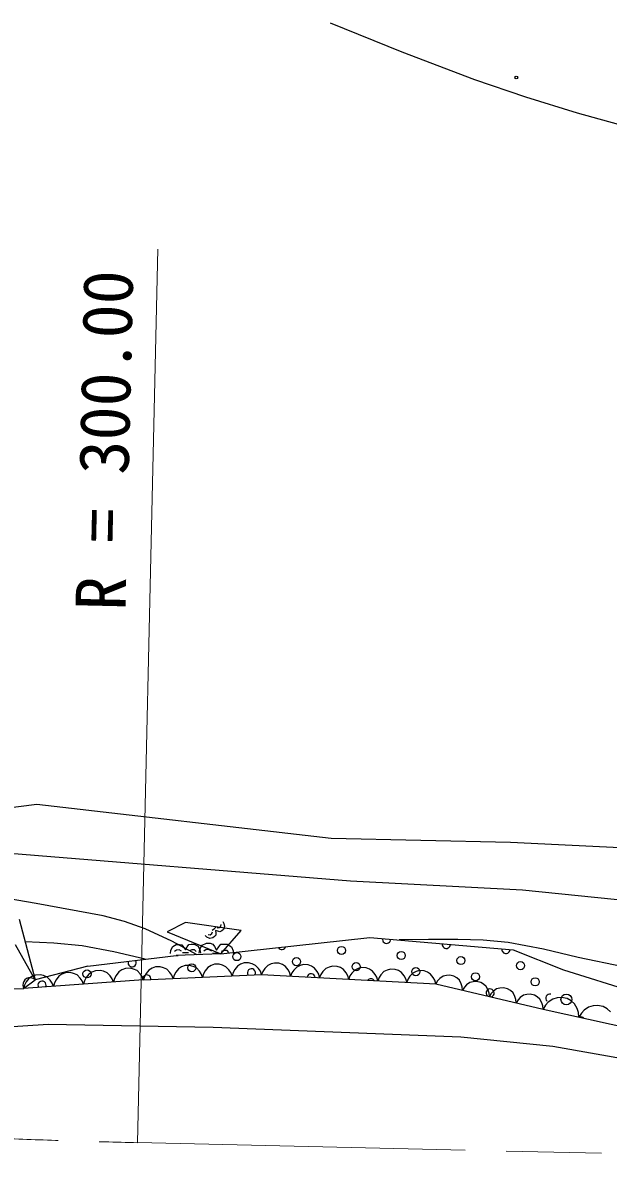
# Model space of a CAD drawing. Units: millimetres, scale not verified. Extents: x 40000 to 680000, y 20000 to 380000.
# Drawn here: x 197725 to 219162, y 260088 to 301898 of the extents above; entities that cross this region are included whole.
import ezdxf
from ezdxf.enums import TextEntityAlignment as Align

# ---------------------------------------------------------------- set-up
doc = ezdxf.new("R2010")
doc.units = ezdxf.units.MM
doc.header["$LTSCALE"] = 1000
doc.linetypes.add('CHAIN', pattern=[18.5, 12, -1.5, 3.5, -1.5])
for name, color, linetype, lineweight in [('M-BGD', 7, 'Continuous', 25), ('M-BMK', 2, 'CHAIN', 13), ('M-STR-HTXT', 7, 'Continuous', 13)]:
    doc.layers.add(name, color=color, linetype=linetype, lineweight=lineweight)
doc.styles.add('ＭＳ ゴシック', font='')
doc.styles.get('ＭＳ ゴシック').set_extended_font_data('MS Gothic')

msp = doc.modelspace()

# ---------------------------------------------------------------- linework, layer by layer
at = {"layer": 'M-BGD'}
for p, q in [((208975, 301898), (211606, 300835)), ((211606, 300835), (214267, 299825)), ((214267, 299825), (216138, 299186)), ((216138, 299186), (218029, 298605)), ((218029, 298605), (220994, 297779)), ((193376, 272678), (198239, 273276)), ((198239, 273276), (209022, 272030)), ((209723, 270450), (193269, 271785)), ((209022, 272030), (215583, 271884)), ((215583, 271884), (223072, 271509)), ((216019, 270128), (209723, 270450)), ((222842, 269434), (216019, 270128)), ((198218, 269643), (195774, 270057)), ((200668, 269189), (198218, 269643)), ((197595, 269058), (198181, 266845)), ((201448, 268976), (200668, 269189)), ((202207, 268707), (201448, 268976)), ((203682, 268937), (203007, 268605)), ((205723, 268652), (203682, 268937)), ((204976, 268807), (204989, 268873)), ((205045, 268982), (205092, 268900)), ((205092, 268900), (205114, 268793)), ((203176, 268259), (202207, 268707)), ((203007, 268605), (204982, 267793)), ((204469, 268400), (204400, 268464)), ((204518, 268498), (204584, 268489)), ((204584, 268489), (204642, 268536)), ((204642, 268536), (204674, 268602)), ((204663, 268662), (204709, 268693)), ((204750, 268427), (204686, 268375)), ((204709, 268693), (204743, 268721)), ((204743, 268721), (204795, 268765)), ((204797, 268475), (204750, 268427)), ((204870, 268618), (204781, 268650)), ((204781, 268650), (204794, 268555)), ((204794, 268555), (204797, 268475)), ((204848, 268744), (204916, 268759)), ((204943, 268600), (204870, 268618)), ((204916, 268759), (204976, 268807)), ((205007, 268633), (204943, 268600)), ((204982, 267793), (205723, 268652)), ((205076, 268688), (205007, 268633)), ((205114, 268793), (205076, 268688)), ((198181, 266845), (197455, 268117)), ((198859, 268187), (197812, 268238)), ((199899, 268083), (198859, 268187)), ((201057, 267868), (199899, 268083)), ((203150, 267929), (203214, 268059)), ((204115, 267759), (203176, 268259)), ((203214, 268059), (203339, 268138)), ((203339, 268138), (203457, 268139)), ((203457, 268139), (203551, 268122)), ((203551, 268122), (203612, 268043)), ((203612, 268043), (203680, 267937)), ((203680, 267937), (203744, 268047)), ((203744, 268047), (203806, 268133)), ((203806, 268133), (203894, 268146)), ((203894, 268146), (204003, 268147)), ((204003, 268147), (204144, 268078)), ((204144, 268078), (204209, 267944)), ((204213, 267962), (204296, 268106)), ((204296, 268106), (204446, 268186)), ((204446, 268186), (204581, 268179)), ((204570, 268351), (204469, 268400)), ((204686, 268375), (204570, 268351)), ((204581, 268179), (204686, 268151)), ((204686, 268151), (204750, 268056)), ((204750, 268056), (204819, 267930)), ((204819, 267930), (204901, 268051)), ((204901, 268051), (204979, 268145)), ((204979, 268145), (205080, 268152)), ((204982, 267793), (210436, 268397)), ((205080, 268152), (205206, 268145)), ((205206, 268145), (205361, 268055)), ((205361, 268055), (205425, 267897)), ((210436, 268397), (215683, 267934)), ((212580, 268313), (211506, 268303)), ((213657, 268316), (212580, 268313)), ((214584, 268294), (213657, 268316)), ((215505, 268213), (214584, 268294)), ((216795, 267966), (215505, 268213)), ((200101, 267340), (203340, 267728)), ((202206, 267592), (201057, 267868)), ((203133, 267806), (203150, 267929)), ((203348, 267932), (203280, 267873)), ((204982, 267793), (203340, 267728)), ((203449, 267934), (203348, 267932)), ((203532, 267894), (203449, 267934)), ((203662, 267832), (203572, 267828)), ((203720, 267833), (203662, 267832)), ((203794, 267829), (203720, 267833)), ((203918, 267943), (203831, 267901)), ((204017, 267944), (203918, 267943)), ((204078, 267882), (204017, 267944)), ((204183, 267822), (204213, 267962)), ((204209, 267944), (204230, 267821)), ((204439, 267950), (204357, 267888)), ((204555, 267944), (204439, 267950)), ((204647, 267892), (204555, 267944)), ((204791, 267811), (204687, 267814)), ((204857, 267808), (204791, 267811)), ((204941, 267797), (204857, 267808)), ((205093, 267918), (204989, 267876)), ((205206, 267912), (205093, 267918)), ((205271, 267836), (205206, 267912)), ((205425, 267897), (205440, 267754)), ((215683, 267934), (217521, 267207)), ((218068, 267661), (216795, 267966)), ((219715, 267317), (218068, 267661)), ((200101, 267340), (198181, 266845)), ((200381, 267175), (200255, 267124)), ((200552, 267187), (200381, 267175)), ((200684, 267156), (200552, 267187)), ((201354, 267204), (201238, 267130)), ((201480, 267255), (201354, 267204)), ((201650, 267267), (201480, 267255)), ((201782, 267235), (201650, 267267)), ((201907, 267178), (201782, 267235)), ((202023, 267065), (201907, 267178)), ((202343, 267197), (202242, 267074)), ((202458, 267267), (202343, 267197)), ((202584, 267314), (202458, 267267)), ((202751, 267321), (202584, 267314)), ((202880, 267286), (202751, 267321)), ((203002, 267227), (202880, 267286)), ((203112, 267112), (203002, 267227)), ((203423, 267245), (203323, 267122)), ((203539, 267315), (203423, 267245)), ((203664, 267362), (203539, 267315)), ((203831, 267369), (203664, 267362)), ((203960, 267334), (203831, 267369)), ((204082, 267275), (203960, 267334)), ((204193, 267161), (204082, 267275)), ((204403, 267170), (204346, 267062)), ((204503, 267293), (204403, 267170)), ((204619, 267364), (204503, 267293)), ((204744, 267410), (204619, 267364)), ((204912, 267417), (204744, 267410)), ((205041, 267382), (204912, 267417)), ((205162, 267323), (205041, 267382)), ((205273, 267209), (205162, 267323)), ((205342, 267106), (205273, 267209)), ((205484, 267218), (205426, 267110)), ((205584, 267341), (205484, 267218)), ((205700, 267412), (205584, 267341)), ((205825, 267458), (205700, 267412)), ((205992, 267465), (205825, 267458)), ((206121, 267430), (205992, 267465)), ((206243, 267371), (206121, 267430)), ((206353, 267257), (206243, 267371)), ((206423, 267154), (206353, 267257)), ((206584, 267252), (206518, 267152)), ((206694, 267364), (206584, 267252)), ((206814, 267421), (206694, 267364)), ((206941, 267455), (206814, 267421)), ((207106, 267446), (206941, 267455)), ((207229, 267400), (207106, 267446)), ((207342, 267330), (207229, 267400)), ((207440, 267207), (207342, 267330)), ((207498, 267101), (207440, 267207)), ((207647, 267197), (207581, 267096)), ((207757, 267308), (207647, 267197)), ((207877, 267366), (207757, 267308)), ((208004, 267399), (207877, 267366)), ((208169, 267391), (208004, 267399)), ((208292, 267344), (208169, 267391)), ((208405, 267274), (208292, 267344)), ((208503, 267152), (208405, 267274)), ((208820, 267253), (208710, 267141)), ((208940, 267310), (208820, 267253)), ((209067, 267344), (208940, 267310)), ((209232, 267335), (209067, 267344)), ((209355, 267289), (209232, 267335)), ((209468, 267219), (209355, 267289)), ((209566, 267096), (209468, 267219)), ((209883, 267197), (209773, 267086)), ((210003, 267255), (209883, 267197)), ((210130, 267288), (210003, 267255)), ((210295, 267280), (210130, 267288)), ((210417, 267233), (210295, 267280)), ((210531, 267163), (210417, 267233)), ((211066, 267199), (210946, 267142)), ((211193, 267233), (211066, 267199)), ((211358, 267224), (211193, 267233)), ((211480, 267178), (211358, 267224)), ((211594, 267108), (211480, 267178)), ((212256, 267177), (212129, 267144)), ((212420, 267169), (212256, 267177)), ((212543, 267122), (212420, 267169)), ((217521, 267207), (227057, 264243)), ((197760, 266783), (197733, 266721)), ((197754, 266521), (198181, 266845)), ((202147, 266840), (197754, 266521)), ((197798, 266837), (197760, 266783)), ((197844, 266762), (197789, 266650)), ((197864, 266887), (197798, 266837)), ((197943, 266890), (197844, 266762)), ((197927, 266909), (197864, 266887)), ((197993, 266919), (197927, 266909)), ((198059, 266965), (197943, 266890)), ((198070, 266904), (197993, 266919)), ((198185, 267016), (198059, 266965)), ((198127, 266882), (198070, 266904)), ((198181, 266845), (198127, 266882)), ((198355, 267028), (198185, 267016)), ((198487, 266996), (198355, 267028)), ((198613, 266939), (198487, 266996)), ((198728, 266826), (198613, 266939)), ((198802, 266724), (198728, 266826)), ((198943, 266841), (198887, 266730)), ((199041, 266970), (198943, 266841)), ((199157, 267045), (199041, 266970)), ((199283, 267095), (199157, 267045)), ((199453, 267108), (199283, 267095)), ((199585, 267076), (199453, 267108)), ((199711, 267019), (199585, 267076)), ((199827, 266906), (199711, 267019)), ((199900, 266803), (199827, 266906)), ((199951, 266680), (199900, 266803)), ((199986, 266810), (199951, 266680)), ((200041, 266921), (199986, 266810)), ((200139, 267050), (200041, 266921)), ((200255, 267124), (200139, 267050)), ((200809, 267098), (200684, 267156)), ((200925, 266985), (200809, 267098)), ((200999, 266883), (200925, 266985)), ((201049, 266760), (200999, 266883)), ((201084, 266889), (201049, 266760)), ((201139, 267001), (201084, 266889)), ((201238, 267130), (201139, 267001)), ((202097, 266963), (202023, 267065)), ((202147, 266840), (202097, 266963)), ((202147, 266840), (206469, 267032)), ((202185, 266966), (202147, 266840)), ((202242, 267074), (202185, 266966)), ((203182, 267010), (203112, 267112)), ((203228, 266888), (203182, 267010)), ((203265, 267014), (203228, 266888)), ((203323, 267122), (203265, 267014)), ((204262, 267058), (204193, 267161)), ((204308, 266936), (204262, 267058)), ((204346, 267062), (204308, 266936)), ((205389, 266984), (205342, 267106)), ((205426, 267110), (205389, 266984)), ((206469, 267032), (206423, 267154)), ((206518, 267152), (206469, 267032)), ((206469, 267032), (212846, 266699)), ((207532, 266976), (207498, 267101)), ((207581, 267096), (207532, 266976)), ((208561, 267045), (208503, 267152)), ((208595, 266921), (208561, 267045)), ((208644, 267041), (208595, 266921)), ((208710, 267141), (208644, 267041)), ((209624, 266990), (209566, 267096)), ((209658, 266865), (209624, 266990)), ((209706, 266985), (209658, 266865)), ((209773, 267086), (209706, 266985)), ((210629, 267041), (210531, 267163)), ((210687, 266934), (210629, 267041)), ((210720, 266810), (210687, 266934)), ((210769, 266930), (210720, 266810)), ((210836, 267030), (210769, 266930)), ((210946, 267142), (210836, 267030)), ((211691, 266985), (211594, 267108)), ((211750, 266879), (211691, 266985)), ((211783, 266754), (211750, 266879)), ((211832, 266874), (211783, 266754)), ((211899, 266975), (211832, 266874)), ((212008, 267086), (211899, 266975)), ((212129, 267144), (212008, 267086)), ((212657, 267052), (212543, 267122)), ((212754, 266930), (212657, 267052)), ((212813, 266823), (212754, 266930)), ((212846, 266699), (212813, 266823)), ((212912, 266802), (212846, 266699)), ((212991, 266885), (212912, 266802)), ((213113, 266970), (212991, 266885)), ((213235, 267004), (213113, 266970)), ((213359, 267013), (213235, 267004)), ((213511, 266977), (213359, 267013)), ((213618, 266913), (213511, 266977)), ((213712, 266829), (213618, 266913)), ((213783, 266698), (213712, 266829)), ((214218, 266772), (214096, 266738)), ((214342, 266781), (214218, 266772)), ((214494, 266745), (214342, 266781)), ((191787, 266432), (197754, 266521)), ((197733, 266721), (197727, 266643)), ((197727, 266643), (197734, 266583)), ((197734, 266583), (197754, 266521)), ((197789, 266650), (197754, 266521)), ((198852, 266600), (198802, 266724)), ((198887, 266730), (198852, 266600)), ((212846, 266699), (216778, 265770)), ((213819, 266588), (213783, 266698)), ((213829, 266467), (213819, 266588)), ((213895, 266570), (213829, 266467)), ((213974, 266653), (213895, 266570)), ((214096, 266738), (213974, 266653)), ((214601, 266681), (214494, 266745)), ((214695, 266597), (214601, 266681)), ((214765, 266466), (214695, 266597)), ((214802, 266356), (214765, 266466)), ((214812, 266235), (214802, 266356)), ((214878, 266338), (214812, 266235)), ((214957, 266421), (214878, 266338)), ((215078, 266506), (214957, 266421)), ((215200, 266540), (215078, 266506)), ((215325, 266549), (215200, 266540)), ((215477, 266513), (215325, 266549)), ((215584, 266449), (215477, 266513)), ((215678, 266365), (215584, 266449)), ((215748, 266234), (215678, 266365)), ((215785, 266124), (215748, 266234)), ((215795, 266003), (215785, 266124)), ((215861, 266106), (215795, 266003)), ((215940, 266189), (215861, 266106)), ((216061, 266274), (215940, 266189)), ((216183, 266308), (216061, 266274)), ((216307, 266317), (216183, 266308)), ((216460, 266281), (216307, 266317)), ((216567, 266217), (216460, 266281)), ((216661, 266133), (216567, 266217)), ((216731, 266002), (216661, 266133)), ((216767, 265892), (216731, 266002)), ((216968, 266022), (216864, 265910)), ((217129, 266138), (216968, 266022)), ((217291, 266184), (217129, 266138)), ((217457, 266199), (217291, 266184)), ((217661, 266154), (217457, 266199)), ((217804, 266070), (217661, 266154)), ((217931, 265959), (217804, 266070)), ((218027, 265785), (217931, 265959)), ((216778, 265770), (216767, 265892)), ((216864, 265910), (216778, 265770)), ((216778, 265770), (220725, 264891)), ((218078, 265639), (218027, 265785)), ((218093, 265477), (218078, 265639)), ((218180, 265617), (218093, 265477)), ((218284, 265728), (218180, 265617)), ((218445, 265844), (218284, 265728)), ((218607, 265891), (218445, 265844)), ((218773, 265906), (218607, 265891)), ((218977, 265860), (218773, 265906)), ((219120, 265777), (218977, 265860)), ((219247, 265665), (219120, 265777)), ((198649, 265205), (192614, 264796)), ((204695, 265094), (198649, 265205)), ((213761, 264746), (204695, 265094)), ((217130, 264399), (213761, 264746)), ((220533, 263793), (217130, 264399))]:
    msp.add_line(p, q, dxfattribs=at)
for centre, radius in [((215798, 299897), 49.8), ((209397, 267917), 149), ((205562, 267692), 149), ((207747, 267507), 149), ((211583, 267732), 149), ((213768, 267547), 149), ((200077, 267058), 149), ((203912, 267283), 149), ((209933, 267322), 149), ((212118, 267138), 149), ((215953, 267362), 149), ((214303, 266953), 149), ((216489, 266768), 149), ((217631, 266121), 199)]:
    msp.add_circle(centre, radius, dxfattribs=at)
for centre, radius, start, end in [((207212, 268102), 149, 210.5554, 342.0914), ((211047, 268326), 149, 168.4542, 1.4456), ((213233, 268141), 149, 171.6035, 358.2962), ((203377, 267877), 149, 262.5756, 281.9264), ((215418, 267957), 149, 174.7428, 355.157), ((201727, 267468), 149, 160.24, 33.4355), ((206097, 267098), 149, 328.9884, 216.1016), ((198427, 266649), 149, 332.224, 216.0818), ((202262, 266873), 149, 351.558, 193.8649), ((208283, 266913), 149, 6.3218, 167.7032), ((210468, 266728), 149, 36.5012, 137.5238), ((214839, 266358), 149, 288.8884, 224.5375), ((217024, 266173), 149, 75.7349, 229.5104), ((218161, 265273), 199, 55.8091, 99.0586)]:
    msp.add_arc(centre, radius, start, end, dxfattribs=at)
at = {"layer": 'M-BMK'}
msp.add_line((201926, 260876), (236528, 260088), dxfattribs=at)
msp.add_arc((208759, 560830), 300032, 261.35979, 268.69499, dxfattribs=at)
at = {"layer": 'M-STR-HTXT'}
msp.add_line((201926, 260876), (202671, 293604), dxfattribs=at)

# ---------------------------------------------------------------- texts
at = {"layer": 'M-STR-HTXT', "style": 'ＭＳ ゴシック'}
msp.add_text('R = 300.00', height=1833, rotation=88.7, dxfattribs=at).set_placement((202033, 280335), align=Align.BOTTOM_LEFT)

doc.saveas('drawing.dxf')
